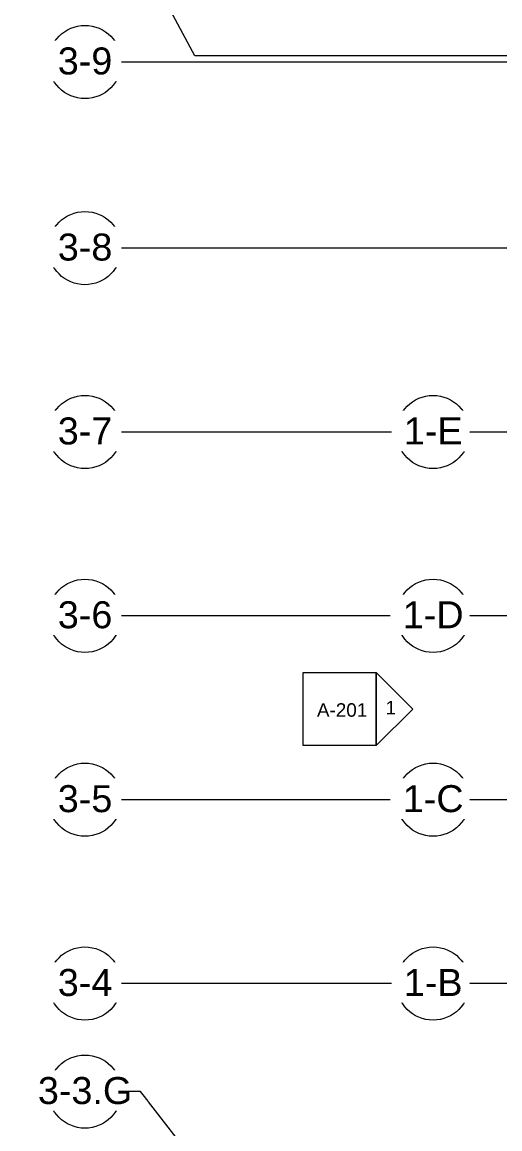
# Model space of a CAD drawing. Header units: inches. Extents: x 25557 to 33164, y -23509 to -20035.
# Drawn here: x 27273 to 27900, y -22299 to -20847 of the extents above; entities that cross this region are included whole.
import ezdxf

# ---------------------------------------------------------------- set-up
doc = ezdxf.new("R2010")
doc.units = ezdxf.units.IN
doc.header["$MEASUREMENT"] = 0
doc.linetypes.add('Grid Line 1_2_', pattern=[0.875, 0.5, -0.125, 0.125, -0.125])
for name, color, linetype, lineweight in [('G-ANNO-SYMB', 111, 'Continuous', 9), ('S-GRID', 1, 'Continuous', 9), ('S-GRID-IDEN', 1, 'Continuous', 9)]:
    doc.layers.add(name, color=color, linetype=linetype, lineweight=lineweight)
doc.styles.add('Arial', font='arial.ttf', dxfattribs={"height": 35.407186})
doc.styles.add('Arial_1', font='arial.ttf', dxfattribs={"height": 17.703593})

# ---------------------------------------------------------------- blocks, each defined once
blk = doc.blocks.new('Grid - Grid Head - Circle-14747-Overall Floor Plan')
at = {"layer": 'S-GRID-IDEN'}
blk.add_circle((0, 0), 0.25, dxfattribs=at)
blk = doc.blocks.new('Elevation - Detail Number-93309-Overall Floor Plan')
at = {"layer": 'G-ANNO-SYMB'}
for p, q in [((-0.25, -0.25), (-0.25, 0.25)), ((-0.25, 0.25), (0.25, 0.25)), ((0.25, 0.25), (0.25, -0.25)), ((0.25, -0.25), (-0.25, -0.25))]:
    blk.add_line(p, q, dxfattribs=at)
blk = doc.blocks.new('Elevation - Detail Number-93036-Overall Floor Plan')
at = {"layer": 'G-ANNO-SYMB'}
for p, q in [((0, 0.25), (-0.25, 0)), ((0.25, 0), (0, 0.25)), ((-0.25, 0), (0.25, 0))]:
    blk.add_line(p, q, dxfattribs=at)

msp = doc.modelspace()

# ---------------------------------------------------------------- linework, layer by layer
at = {"layer": 'S-GRID'}
msp.add_line((27499.7, -20891.6), (27448, -20795), dxfattribs=at)
at = {"layer": 'S-GRID', "linetype": 'Grid Line 1_2_'}
msp.add_line((28804.2, -20891.6), (27499.7, -20891.6), dxfattribs=at)

# ---------------------------------------------------------------- block references
at = {"layer": 'G-ANNO-SYMB', "xscale": 191.9999999999999, "yscale": 191.9999999999999, "zscale": 191.9999999999999}
msp.add_blockref('Elevation - Detail Number-93309-Overall Floor Plan', (27689.8, -21748.6), dxfattribs=at)
at = {"layer": 'S-GRID-IDEN', "xscale": 191.9999999999999, "yscale": 191.9999999999999, "zscale": 191.9999999999999}
for p, rotation in [((27355.7, -20899.6), 89.9999999999999), ((27355.7, -21143.8), 89.9999999999999), ((27355.7, -21385.1), 89.99999999999984), ((27812.3, -21385.1), 89.99999999999984), ((27355.7, -21626.3), 89.99999999999984), ((27812.3, -21626.3), 89.99999999999984), ((27355.7, -21867.6), 89.99999999999984), ((27812.3, -21867.6), 89.99999999999984), ((27355.7, -22108.8), 89.99999999999984), ((27812.3, -22108.8), 89.99999999999984), ((27355.7, -22250.6), 89.9999999999999)]:
    msp.add_blockref('Grid - Grid Head - Circle-14747-Overall Floor Plan', p, dxfattribs=dict(at, rotation=rotation))

# ---------------------------------------------------------------- next in the draw order: texts
at = {"layer": 'G-ANNO-SYMB', "insert": (27693, -21741), "char_height": 17.7, "width": 78.624, "attachment_point": 2, "line_spacing_factor": 0.938532, "style": 'Arial_1', "bg_fill": 3, "box_fill_scale": 1.25, "bg_fill_color": 0, "bg_fill_transparency": 0}
msp.add_mtext('A-201', dxfattribs=at)
at = {"layer": 'S-GRID-IDEN', "char_height": 35.41, "attachment_point": 2, "line_spacing_factor": 0.938532, "style": 'Arial', "bg_fill": 3, "box_fill_scale": 1.25, "bg_fill_color": 0, "bg_fill_transparency": 0}
for s, insert, width in [('3-9', (27355.9, -20880.5), 85.104), ('3-8', (27355.9, -21124.7), 85.104), ('3-7', (27355.9, -21366), 85.104), ('3-6', (27355.9, -21607.2), 85.104), ('3-5', (27355.9, -21848.5), 85.104), ('3-4', (27355.9, -22089.7), 85.104), ('3-3.G', (27355.9, -22231.5), 147.312)]:
    msp.add_mtext(s, dxfattribs=dict(at, insert=insert, width=width))

# ---------------------------------------------------------------- next in the draw order: linework, layer by layer
at = {"layer": 'S-GRID', "linetype": 'Grid Line 1_2_'}
for p, q in [((28804.2, -20899.6), (27403.7, -20899.6)), ((28697.3, -21143.8), (27403.7, -21143.8)), ((32359.7, -21385.1), (27403.7, -21385.1)), ((32359.7, -21626.3), (27403.7, -21626.3)), ((32359.7, -21867.6), (27403.7, -21867.6)), ((32359.7, -22108.8), (27403.7, -22108.8))]:
    msp.add_line(p, q, dxfattribs=at)
at = {"layer": 'S-GRID'}
for p, q in [((27428.7, -22250.6), (27403.7, -22250.6)), ((27499.7, -22342.1), (27428.7, -22250.6))]:
    msp.add_line(p, q, dxfattribs=at)

# ---------------------------------------------------------------- next in the draw order: block references
at = {"layer": 'G-ANNO-SYMB', "extrusion": (0, 0, -1), "xscale": 191.9999999999999, "yscale": 191.9999999999999, "zscale": 191.9999999999999, "rotation": 90.00000000002636}
msp.add_blockref('Elevation - Detail Number-93036-Overall Floor Plan', (-27737.8, -21748.6), dxfattribs=at)

# ---------------------------------------------------------------- next in the draw order: texts
at = {"layer": 'G-ANNO-SYMB', "insert": (27756.8, -21738), "char_height": 17.7, "width": 16.416, "attachment_point": 2, "line_spacing_factor": 0.938532, "style": 'Arial_1', "bg_fill": 3, "box_fill_scale": 1.25, "bg_fill_color": 0, "bg_fill_transparency": 0}
msp.add_mtext('1', dxfattribs=at)
at = {"layer": 'S-GRID-IDEN', "char_height": 35.41, "attachment_point": 2, "line_spacing_factor": 0.938532, "style": 'Arial', "bg_fill": 3, "box_fill_scale": 1.25, "bg_fill_color": 0, "bg_fill_transparency": 0}
for s, insert, width in [('1-E', (27812.5, -21366), 91.584), ('1-D', (27812.5, -21607.2), 94.608), ('1-C', (27812.5, -21848.5), 94.608), ('1-B', (27812.5, -22089.7), 91.584)]:
    msp.add_mtext(s, dxfattribs=dict(at, insert=insert, width=width))

# ---------------------------------------------------------------- next in the draw order: linework, layer by layer
at = {"layer": 'S-GRID', "linetype": 'Grid Line 1_2_'}
for p, q in [((33029.8, -21385.1), (27860.3, -21385.1)), ((33029.8, -21626.3), (27860.3, -21626.3)), ((33029.8, -21867.6), (27860.3, -21867.6)), ((33029.8, -22108.8), (27860.3, -22108.8))]:
    msp.add_line(p, q, dxfattribs=at)

doc.saveas('drawing.dxf')
